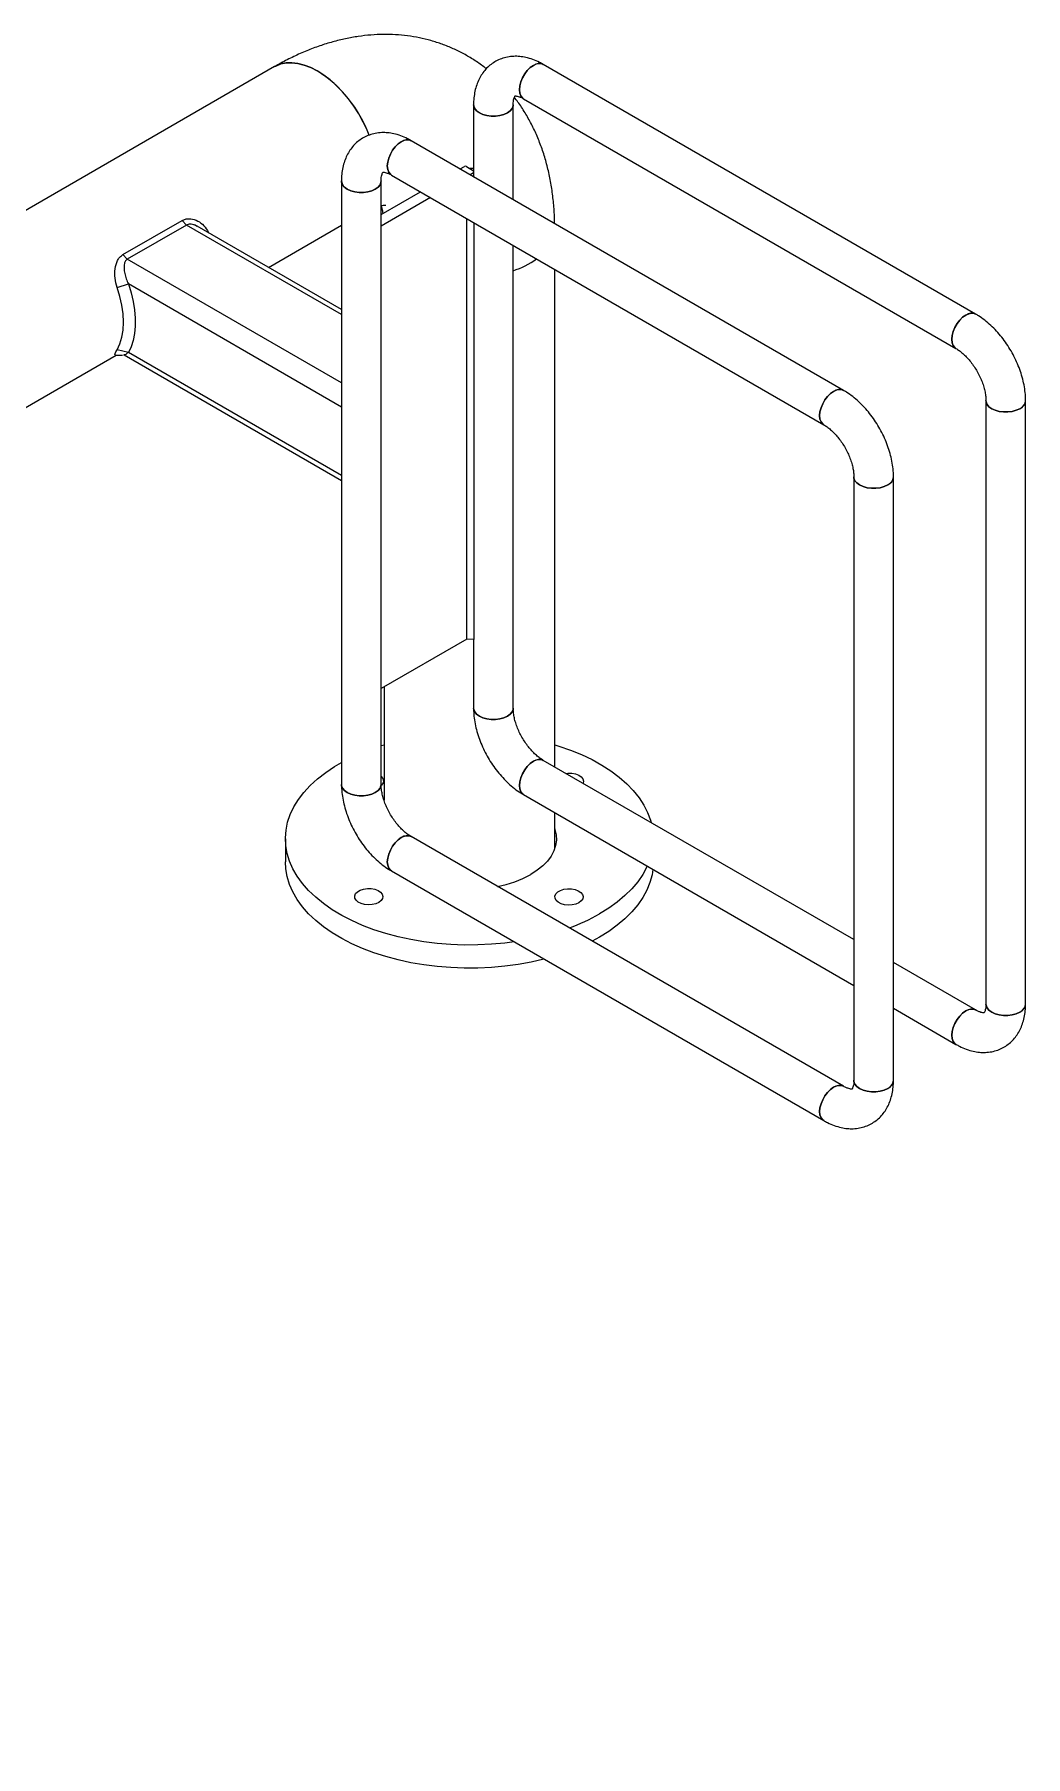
# Model space of a CAD drawing. Header units: millimetres. Extents: x 3092 to 9032, y 1195 to 5395.
# Drawn here: x 8237.6 to 8482.7, y 3010.9 to 3436.6 of the extents above; entities that cross this region are included whole.
import ezdxf

# ---------------------------------------------------------------- set-up
doc = ezdxf.new("R2010")
doc.units = ezdxf.units.MM

# ---------------------------------------------------------------- blocks, each defined once
blk = doc.blocks.new('izometria')
for p, q in [((3357.27, 611.32), (1739.41, -322.65)), ((3604.95, 523.94), (3452.21, 612.11)), ((3427.57, 597.88), (3427.57, 572.98)), ((3441.57, 564.37), (3441.57, 597.88)), ((3445.21, 599.98), (3597.95, 511.81)), ((3558.28, 497), (3405.54, 585.17)), ((3398.54, 573.04), (3551.28, 484.87)), ((3422.84, 575.18), (3424.32, 576.04)), ((3425.02, 576.04), (3427.57, 574.57)), ((3427.57, 575.4), (3426.2, 575.36)), ((3426.2, 575.36), (3427.57, 574.57)), ((3427.57, 573.83), (3426.37, 573.14)), ((3380.9, 570.94), (3380.9, 357.82)), ((3394.9, 357.82), (3394.9, 570.94)), ((3394.9, 559.06), (3408.84, 567.1)), ((3412.37, 565.06), (3394.9, 554.97)), ((3303.69, 544.93), (3324.62, 557.01)), ((3326.15, 555.38), (3305.22, 543.3)), ((3324.62, 557.01), (3326.15, 555.38)), ((3380.9, 523.78), (3326.15, 555.38)), ((3380.9, 525.53), (3329.12, 555.43)), ((3329.92, 554.92), (3329.13, 555.32)), ((3333.53, 553.48), (3333.9, 552.67)), ((3355.09, 540.43), (3380.9, 555.33)), ((3425.21, 409.17), (3425.21, 557.65)), ((3427.66, 556.24), (3427.66, 409.03)), ((3441.57, 384.76), (3441.57, 548.2)), ((3303.69, 544.93), (3305.22, 543.3)), ((3380.9, 499.61), (3305.22, 543.3)), ((3456.23, 364.01), (3456.23, 539.74)), ((3301.62, 533.35), (3305.64, 534.57)), ((3380.9, 491.12), (3305.64, 534.57)), ((3301.2, 510.6), (3301.62, 511.36)), ((3305.64, 510.4), (3301.62, 511.36)), ((3098.03, 392.04), (3301.35, 509.41)), ((3301.02, 509.4), (3303.5, 509.48)), ((3303.85, 509.49), (3304.2, 509.5)), ((3304.14, 509.5), (3380.9, 465.19)), ((3380.9, 466.95), (3305.64, 510.4)), ((3608.59, 493.38), (3608.59, 280.26)), ((3622.59, 280.26), (3622.59, 493.38)), ((3561.92, 466.44), (3561.92, 253.32)), ((3575.92, 253.32), (3575.92, 466.44)), ((3425.21, 409.17), (3394.9, 391.67)), ((3427.66, 409.03), (3425.21, 409.17)), ((3427.57, 409.04), (3427.57, 384.76)), ((3395.93, 392.26), (3395.93, 352.21)), ((3394.9, 371.53), (3395.93, 371.85)), ((3561.92, 303), (3452.21, 366.33)), ((3445.21, 354.21), (3561.92, 286.83)), ((3456.23, 335.12), (3456.23, 347.84)), ((3361.08, 338.61), (3361.08, 330.44)), ((3558.28, 251.22), (3405.54, 339.39)), ((3398.54, 327.26), (3551.28, 239.09)), ((3472.05, 303.91), (3469.45, 302.49)), ((3604.95, 278.16), (3575.92, 294.92)), ((3575.92, 278.75), (3597.95, 266.03))]:
    blk.add_line(p, q)
at = {"flags": 128}
for points in [[(3357.27, 611.32), (3357.68, 611.55), (3359.44, 612.26), (3361.35, 612.65), (3363.39, 612.72), (3365.54, 612.47), (3367.76, 611.9), (3370.04, 611.01), (3372.34, 609.83)], [(3390.7, 587.13), (3389.99, 588.84), (3388.59, 591.77), (3387, 594.62), (3385.25, 597.36), (3383.33, 599.96), (3381.3, 602.38), (3379.15, 604.61), (3376.93, 606.61), (3374.65, 608.35), (3372.34, 609.83), (3370.04, 611.01), (3367.76, 611.9), (3365.54, 612.47), (3363.39, 612.72), (3361.35, 612.65), (3359.44, 612.26), (3357.68, 611.55), (3357.27, 611.32)], [(3445.21, 599.98), (3444.84, 600.25), (3444.25, 600.99), (3443.89, 601.99), (3443.76, 603.19), (3443.89, 604.53), (3444.25, 605.95), (3444.84, 607.38), (3445.62, 608.73), (3446.56, 609.96), (3447.61, 610.98), (3448.71, 611.76), (3449.81, 612.26), (3450.86, 612.44), (3451.8, 612.3), (3452.21, 612.11)], [(3448.71, 611.76), (3447.61, 610.98), (3446.56, 609.96), (3445.62, 608.73), (3444.84, 607.38), (3444.25, 605.95), (3443.89, 604.53), (3443.76, 603.19), (3443.89, 601.99), (3444.25, 600.99), (3444.84, 600.25), (3445.21, 599.98)], [(3441.57, 597.88), (3441.52, 597.43), (3441.18, 596.55), (3440.5, 595.73), (3439.52, 595.02), (3438.29, 594.46), (3436.88, 594.07), (3435.35, 593.86), (3433.79, 593.86), (3432.26, 594.07), (3430.84, 594.46), (3429.62, 595.02), (3428.64, 595.73), (3427.96, 596.55), (3427.61, 597.43), (3427.57, 597.88)], [(3429.62, 595.02), (3430.84, 594.46), (3432.26, 594.07), (3433.79, 593.86), (3435.35, 593.86), (3436.88, 594.07), (3438.29, 594.46), (3439.52, 595.02), (3440.5, 595.73), (3441.18, 596.55), (3441.52, 597.43), (3441.57, 597.88)], [(3398.54, 573.04), (3398.17, 573.31), (3397.58, 574.05), (3397.22, 575.05), (3397.09, 576.25), (3397.22, 577.59), (3397.58, 579.01), (3398.17, 580.44), (3398.96, 581.79), (3399.89, 583.02), (3400.94, 584.04), (3402.04, 584.82), (3403.14, 585.31), (3404.19, 585.5), (3405.13, 585.36), (3405.54, 585.17)], [(3402.04, 584.82), (3400.94, 584.04), (3399.89, 583.02), (3398.96, 581.79), (3398.17, 580.44), (3397.58, 579.01), (3397.22, 577.59), (3397.09, 576.25), (3397.22, 575.05), (3397.58, 574.05), (3398.17, 573.31), (3398.54, 573.04)], [(3394.9, 570.94), (3394.86, 570.49), (3394.51, 569.6), (3393.83, 568.79), (3392.85, 568.08), (3391.62, 567.52), (3390.21, 567.12), (3388.68, 566.92), (3387.12, 566.92), (3385.59, 567.12), (3384.18, 567.52), (3382.95, 568.08), (3381.97, 568.79), (3381.29, 569.6), (3380.94, 570.49), (3380.9, 570.94)], [(3382.95, 568.08), (3384.18, 567.52), (3385.59, 567.12), (3387.12, 566.92), (3388.68, 566.92), (3390.21, 567.12), (3391.62, 567.52), (3392.85, 568.08), (3393.83, 568.79), (3394.51, 569.6), (3394.86, 570.49), (3394.9, 570.94)], [(3301.62, 511.36), (3302.59, 513.42), (3303.29, 515.74), (3303.72, 518.3), (3303.86, 521.06), (3303.72, 523.98), (3303.29, 527.03), (3302.59, 530.17), (3301.62, 533.35)], [(3305.64, 534.57), (3306.6, 531.46), (3307.33, 528.39), (3307.82, 525.38), (3308.07, 522.47), (3308.07, 519.69), (3307.82, 517.06), (3307.33, 514.62), (3306.6, 512.39), (3305.64, 510.4)], [(3597.95, 511.81), (3597.58, 512.08), (3596.99, 512.82), (3596.62, 513.82), (3596.5, 515.02), (3596.62, 516.36), (3596.99, 517.78), (3597.58, 519.2), (3598.36, 520.56), (3599.3, 521.79), (3600.34, 522.81), (3601.45, 523.59), (3602.55, 524.08), (3603.59, 524.26), (3604.53, 524.13), (3604.95, 523.94)], [(3601.45, 523.59), (3600.34, 522.81), (3599.3, 521.79), (3598.36, 520.56), (3597.58, 519.2), (3596.99, 517.78), (3596.62, 516.36), (3596.5, 515.02), (3596.62, 513.82), (3596.99, 512.82), (3597.58, 512.08), (3597.95, 511.81)], [(3551.28, 484.87), (3550.91, 485.14), (3550.32, 485.88), (3549.95, 486.88), (3549.83, 488.08), (3549.95, 489.42), (3550.32, 490.84), (3550.91, 492.26), (3551.69, 493.62), (3552.63, 494.84), (3553.68, 495.87), (3554.78, 496.65), (3555.88, 497.14), (3556.92, 497.32), (3557.86, 497.18), (3558.28, 496.99)], [(3554.78, 496.65), (3553.68, 495.87), (3552.63, 494.84), (3551.69, 493.62), (3550.91, 492.26), (3550.32, 490.84), (3549.95, 489.42), (3549.83, 488.08), (3549.95, 486.88), (3550.32, 485.88), (3550.91, 485.14), (3551.28, 484.87)], [(3608.59, 493.38), (3608.63, 492.93), (3608.98, 492.05), (3609.66, 491.23), (3610.64, 490.52), (3611.86, 489.96), (3613.28, 489.57), (3614.8, 489.36), (3616.37, 489.36), (3617.9, 489.57), (3619.31, 489.96), (3620.54, 490.52), (3621.52, 491.23), (3622.2, 492.05), (3622.54, 492.93), (3622.59, 493.38)], [(3620.54, 490.52), (3619.31, 489.96), (3617.9, 489.57), (3616.37, 489.36), (3614.8, 489.36), (3613.28, 489.57), (3611.86, 489.96), (3610.64, 490.52), (3609.66, 491.23), (3608.98, 492.05), (3608.63, 492.93), (3608.59, 493.37)], [(3561.92, 466.44), (3561.96, 465.99), (3562.31, 465.1), (3562.99, 464.29), (3563.97, 463.58), (3565.19, 463.02), (3566.61, 462.62), (3568.14, 462.42), (3569.7, 462.42), (3571.23, 462.62), (3572.64, 463.02), (3573.87, 463.58), (3574.85, 464.29), (3575.53, 465.1), (3575.88, 465.99), (3575.92, 466.44)], [(3573.87, 463.58), (3572.64, 463.02), (3571.23, 462.62), (3569.7, 462.42), (3568.14, 462.42), (3566.61, 462.62), (3565.19, 463.02), (3563.97, 463.58), (3562.99, 464.29), (3562.31, 465.1), (3561.96, 465.99), (3561.92, 466.43)], [(3427.57, 384.76), (3427.61, 384.31), (3427.96, 383.43), (3428.64, 382.61), (3429.62, 381.91), (3430.84, 381.34), (3432.26, 380.95), (3433.79, 380.75), (3435.35, 380.75), (3436.88, 380.95), (3438.29, 381.34), (3439.52, 381.91), (3440.5, 382.61), (3441.18, 383.43), (3441.52, 384.31), (3441.57, 384.78)], [(3441.57, 384.76), (3441.52, 384.31), (3441.18, 383.43), (3440.5, 382.61), (3439.52, 381.91), (3438.29, 381.34), (3436.88, 380.95), (3435.35, 380.75), (3433.79, 380.75), (3432.26, 380.95), (3430.84, 381.34), (3429.62, 381.91), (3428.64, 382.61), (3427.96, 383.43), (3427.61, 384.31), (3427.57, 384.76)], [(3456.23, 371.85), (3457.71, 371.39), (3461.82, 369.95), (3465.73, 368.34), (3469.43, 366.57), (3472.88, 364.65), (3476.09, 362.58), (3479.02, 360.38), (3481.66, 358.07), (3484, 355.65), (3486.02, 353.13), (3487.71, 350.54), (3489.07, 347.88), (3490.08, 345.16), (3490.32, 344.33)], [(3441.93, 302.22), (3438.62, 301.79), (3433.88, 301.36), (3429.09, 301.12), (3424.29, 301.1), (3419.49, 301.28), (3414.73, 301.66), (3410.04, 302.25), (3405.43, 303.03), (3400.94, 304.01), (3396.58, 305.17), (3392.38, 306.52), (3388.37, 308.05), (3384.56, 309.74), (3380.98, 311.59), (3377.65, 313.58), (3374.58, 315.72), (3371.79, 317.98), (3369.3, 320.35), (3367.12, 322.82), (3365.26, 325.38), (3363.73, 328), (3362.55, 330.69), (3361.71, 333.42), (3361.22, 336.18), (3361.09, 338.95), (3361.31, 341.72), (3361.88, 344.48), (3362.81, 347.2), (3364.08, 349.87), (3365.69, 352.48), (3367.63, 355.02), (3369.89, 357.47), (3372.46, 359.81), (3375.32, 362.04), (3378.45, 364.14), (3380.9, 365.58)], [(3445.21, 354.21), (3444.84, 354.47), (3444.25, 355.21), (3443.89, 356.21), (3443.76, 357.41), (3443.89, 358.75), (3444.25, 360.17), (3444.84, 361.6), (3445.62, 362.96), (3446.56, 364.18), (3447.61, 365.2), (3448.71, 365.98), (3449.81, 366.48), (3450.86, 366.66), (3451.8, 366.52), (3452.21, 366.33)], [(3448.71, 365.98), (3447.61, 365.2), (3446.56, 364.18), (3445.62, 362.96), (3444.84, 361.6), (3444.25, 360.17), (3443.89, 358.75), (3443.76, 357.41), (3443.89, 356.21), (3444.25, 355.21), (3444.84, 354.47), (3445.2, 354.21)], [(3394.9, 360.61), (3394.91, 360.6), (3395.49, 359.89), (3395.72, 359.12), (3395.58, 358.33), (3395.08, 357.6), (3394.94, 357.46)], [(3460.21, 361.72), (3460.92, 361.79), (3462.29, 361.76), (3463.58, 361.52), (3464.72, 361.09), (3465.62, 360.5), (3466.2, 359.79), (3466.43, 359.02), (3466.29, 358.23), (3466.28, 358.21)], [(3380.9, 357.82), (3380.94, 357.37), (3381.29, 356.49), (3381.97, 355.67), (3382.95, 354.96), (3384.18, 354.4), (3385.59, 354.01), (3387.12, 353.81), (3388.68, 353.81), (3390.21, 354.01), (3391.62, 354.4), (3392.85, 354.96), (3393.83, 355.67), (3394.51, 356.49), (3394.86, 357.37), (3394.9, 357.84)], [(3394.9, 357.82), (3394.86, 357.37), (3394.51, 356.49), (3393.83, 355.67), (3392.85, 354.96), (3391.62, 354.4), (3390.21, 354.01), (3388.68, 353.81), (3387.12, 353.81), (3385.59, 354.01), (3384.18, 354.4), (3382.95, 354.96), (3381.97, 355.67), (3381.29, 356.49), (3380.94, 357.37), (3380.9, 357.82)], [(3456.23, 342.1), (3456.28, 341.95), (3456.73, 340.05), (3456.82, 338.13), (3456.55, 336.21), (3455.93, 334.33), (3454.95, 332.49), (3453.63, 330.72), (3451.99, 329.05), (3450.05, 327.49), (3447.83, 326.06)], [(3398.54, 327.26), (3398.17, 327.53), (3397.58, 328.27), (3397.22, 329.27), (3397.09, 330.47), (3397.22, 331.81), (3397.58, 333.23), (3398.17, 334.66), (3398.96, 336.01), (3399.89, 337.24), (3400.94, 338.26), (3402.04, 339.04), (3403.14, 339.54), (3404.19, 339.72), (3405.13, 339.58), (3405.54, 339.39)], [(3402.04, 339.04), (3400.94, 338.26), (3399.89, 337.24), (3398.96, 336.01), (3398.17, 334.66), (3397.58, 333.23), (3397.22, 331.81), (3397.09, 330.47), (3397.22, 329.27), (3397.58, 328.27), (3398.17, 327.53), (3398.53, 327.27)], [(3452.45, 296.14), (3452.34, 296.12), (3447.88, 295.09), (3443.3, 294.26), (3438.62, 293.62), (3433.88, 293.19), (3429.09, 292.96), (3424.29, 292.93), (3419.49, 293.11), (3414.73, 293.5), (3410.04, 294.08), (3405.43, 294.86), (3400.94, 295.84), (3396.58, 297.01), (3392.38, 298.36), (3388.37, 299.88), (3384.56, 301.57), (3380.98, 303.42), (3377.65, 305.42), (3374.58, 307.55), (3371.79, 309.81), (3369.3, 312.18), (3367.12, 314.65), (3365.26, 317.21), (3363.73, 319.84), (3362.55, 322.53), (3361.71, 325.26), (3361.22, 328.02), (3361.08, 330.44)], [(3488.91, 328.98), (3488.76, 328.68), (3487.32, 326.03), (3485.55, 323.45), (3483.45, 320.96), (3481.03, 318.56), (3478.32, 316.27), (3475.32, 314.11), (3472.05, 312.08)], [(3490.92, 327.82), (3490.62, 325.95), (3489.86, 323.21), (3488.76, 320.51), (3487.32, 317.86), (3485.55, 315.29), (3483.45, 312.79), (3481.03, 310.4), (3478.32, 308.11), (3475.32, 305.94), (3472.05, 303.91)], [(3394.09, 316.16), (3393, 315.68), (3391.74, 315.39), (3390.38, 315.31), (3389.04, 315.45), (3387.81, 315.78), (3386.79, 316.3), (3386.04, 316.96), (3385.63, 317.71), (3385.58, 318.49), (3385.9, 319.26), (3386.57, 319.94), (3387.53, 320.5), (3388.72, 320.88), (3390.04, 321.07), (3391.4, 321.04), (3392.7, 320.8), (3393.84, 320.37), (3394.73, 319.78), (3395.32, 319.07), (3395.55, 318.3), (3395.41, 317.51), (3394.91, 316.78), (3394.09, 316.16)], [(3464.8, 316.06), (3463.71, 315.58), (3462.45, 315.29), (3461.09, 315.21), (3459.75, 315.35), (3458.52, 315.68), (3457.5, 316.2), (3456.75, 316.86), (3456.34, 317.61), (3456.29, 318.39), (3456.61, 319.16), (3457.28, 319.84), (3458.24, 320.4), (3459.43, 320.78), (3460.75, 320.97), (3462.11, 320.94), (3463.41, 320.7), (3464.55, 320.27), (3465.44, 319.68), (3466.03, 318.97), (3466.26, 318.2), (3466.12, 317.41), (3465.62, 316.68), (3464.8, 316.06)], [(3620.54, 277.41), (3619.31, 276.84), (3617.9, 276.45), (3616.37, 276.25), (3614.8, 276.25), (3613.28, 276.45), (3611.86, 276.84), (3610.64, 277.41), (3609.66, 278.11), (3608.98, 278.93), (3608.63, 279.81), (3608.59, 280.26)], [(3608.59, 280.25), (3608.63, 279.81), (3608.98, 278.93), (3609.66, 278.11), (3610.64, 277.41), (3611.86, 276.84), (3613.28, 276.45), (3614.8, 276.25), (3616.37, 276.25), (3617.9, 276.45), (3619.31, 276.84), (3620.54, 277.41), (3621.52, 278.11), (3622.2, 278.93), (3622.54, 279.81), (3622.59, 280.25)], [(3597.95, 266.03), (3597.58, 266.3), (3596.99, 267.04), (3596.62, 268.04), (3596.5, 269.24), (3596.62, 270.58), (3596.99, 272), (3597.58, 273.43), (3598.36, 274.78), (3599.3, 276.01), (3600.34, 277.03), (3601.45, 277.81), (3602.55, 278.3), (3603.59, 278.49), (3604.53, 278.35), (3604.93, 278.17)], [(3601.45, 277.81), (3600.34, 277.03), (3599.3, 276.01), (3598.36, 274.78), (3597.58, 273.43), (3596.99, 272), (3596.62, 270.58), (3596.5, 269.24), (3596.62, 268.04), (3596.99, 267.04), (3597.58, 266.3), (3598.03, 265.99)], [(3551.28, 239.09), (3550.91, 239.36), (3550.32, 240.1), (3549.95, 241.1), (3549.83, 242.3), (3549.95, 243.64), (3550.32, 245.06), (3550.91, 246.48), (3551.69, 247.84), (3552.63, 249.06), (3553.68, 250.09), (3554.78, 250.87), (3555.88, 251.36), (3556.92, 251.54), (3557.86, 251.41), (3558.26, 251.23)], [(3554.78, 250.87), (3553.68, 250.09), (3552.63, 249.06), (3551.69, 247.84), (3550.91, 246.48), (3550.32, 245.06), (3549.95, 243.64), (3549.83, 242.3), (3549.95, 241.1), (3550.32, 240.1), (3550.91, 239.36), (3551.36, 239.05)], [(3573.87, 250.46), (3572.64, 249.9), (3571.23, 249.51), (3569.7, 249.31), (3568.14, 249.31), (3566.61, 249.51), (3565.19, 249.9), (3563.97, 250.46), (3562.99, 251.17), (3562.31, 251.99), (3561.96, 252.87), (3561.92, 253.32)], [(3561.92, 253.31), (3561.96, 252.87), (3562.31, 251.99), (3562.99, 251.17), (3563.97, 250.46), (3565.19, 249.9), (3566.61, 249.51), (3568.14, 249.31), (3569.7, 249.31), (3571.23, 249.51), (3572.64, 249.9), (3573.87, 250.46), (3574.85, 251.17), (3575.53, 251.99), (3575.88, 252.87), (3575.92, 253.31)]]:
    blk.add_lwpolyline(points, dxfattribs=at)
for centre, radius, start, end in [((3347.44, 570.91), 46.2, 20.56381, 57.38107), ((3450.75, 608.99), 3.44, 64.96701, 126.38681), ((3431, 598.18), 3.44, 184.91746, 246.40195), ((3404.08, 582.05), 3.44, 64.96217, 126.39034), ((3424.67, 575.35), 0.769, 62.62219, 117.38373), ((3429.95, 572.98), 2.38, 180.05646, 195.57394), ((3384.33, 571.23), 3.44, 184.91746, 246.40195), ((3431.85, 568.53), 30.86, 288.35901, 305.61445), ((3603.49, 520.82), 3.44, 64.91994, 126.39133), ((3556.82, 493.88), 3.44, 64.91512, 126.39484), ((3619.16, 493.68), 3.44, 293.60085, 355.04395), ((3572.49, 466.73), 3.44, 293.60085, 355.04395), ((3450.75, 363.22), 3.44, 64.62495, 126.41934), ((3404.08, 336.28), 3.44, 64.62495, 126.41934), ((3428.71, 360.68), 39.55, 280.62878, 298.91422), ((3436.72, 373.87), 71.18, 290.31885, 299.75534), ((3619.16, 280.56), 3.44, 293.59806, 355.08108), ((3603.49, 275.04), 3.44, 64.91994, 126.39133), ((3556.82, 248.1), 3.44, 64.91512, 126.39484), ((3572.49, 253.62), 3.44, 293.59806, 355.08108)]:
    blk.add_arc(centre, radius, start, end)
for points, knots in [([(3432.04, 610.55), (3431.75, 610.79), (3430.38, 611.93), (3427.74, 613.71), (3424.14, 615.86), (3420.38, 617.71), (3416.5, 619.28), (3412.51, 620.56), (3408.42, 621.54), (3404.25, 622.23), (3399.99, 622.63), (3395.66, 622.73), (3391.27, 622.53), (3386.82, 622.03), (3382.32, 621.22), (3377.77, 620.11), (3373.2, 618.69), (3368.6, 616.96), (3364.01, 614.92), (3360.23, 613), (3358, 611.73), (3357.27, 611.32)], [0, 0, 0, 0, 0.014122, 0.067896, 0.121332, 0.174577, 0.227741, 0.280967, 0.334407, 0.388209, 0.442524, 0.497492, 0.553241, 0.609883, 0.667498, 0.726129, 0.785768, 0.846354, 0.907772, 0.969867, 1, 1, 1, 1]), ([(3452.21, 612.11), (3451.78, 612.35), (3450.57, 613.02), (3448.52, 613.9), (3446.17, 614.59), (3443.91, 614.95), (3441.72, 615.01), (3439.54, 614.76), (3437.41, 614.18), (3435.46, 613.3), (3433.7, 612.16), (3432.15, 610.77), (3430.82, 609.17), (3429.7, 607.38), (3428.8, 605.39), (3428.14, 603.23), (3427.71, 600.9), (3427.58, 599.09), (3427.57, 598.07), (3427.57, 597.88)], [0, 0, 0, 0, 0.0392733, 0.1104571, 0.1813725, 0.243288, 0.3032273, 0.3680112, 0.4305865, 0.4913012, 0.5508303, 0.6098249, 0.6688857, 0.7287436, 0.790053, 0.8533037, 0.9186957, 0.9850486, 1, 1, 1, 1]), ([(3441.57, 597.88), (3441.57, 598.1), (3441.58, 598.73), (3441.7, 599.59), (3441.9, 600.35), (3442.1, 600.81), (3442.24, 600.99), (3442.24, 600.99), (3442.24, 600.99)], [0, 0, 0, 0, 0.099447, 0.285746, 0.471431, 0.659138, 0.854598, 1, 1, 1, 1]), ([(3456.21, 555.92), (3456.2, 556.33), (3456.18, 558.53), (3455.93, 562.45), (3455.34, 567.62), (3454.45, 572.67), (3453.28, 577.56), (3451.81, 582.26), (3450.07, 586.76), (3448.06, 591.03), (3445.79, 595.05), (3443.76, 598.2), (3442.4, 599.92), (3441.97, 600.47)], [0, 0, 0, 0, 0.025078, 0.1326603, 0.240135, 0.3468669, 0.4524889, 0.5566685, 0.6591511, 0.7597855, 0.8585311, 0.9554469, 1, 1, 1, 1]), ([(3442.19, 600.96), (3442.19, 600.96), (3442.19, 600.96), (3442.43, 600.99), (3442.94, 600.93), (3443.7, 600.72), (3444.51, 600.38), (3445.04, 600.08), (3445.21, 599.98)], [0, 0, 0, 0, 0.15947, 0.353532, 0.534507, 0.724429, 0.910354, 1, 1, 1, 1]), ([(3405.54, 585.17), (3405.11, 585.41), (3403.9, 586.08), (3401.85, 586.95), (3399.5, 587.65), (3397.24, 588.01), (3395.05, 588.07), (3392.87, 587.82), (3390.75, 587.24), (3388.79, 586.36), (3387.03, 585.21), (3385.48, 583.83), (3384.15, 582.23), (3383.03, 580.44), (3382.13, 578.45), (3381.47, 576.29), (3381.04, 573.96), (3380.91, 572.15), (3380.9, 571.13), (3380.9, 570.94)], [0, 0, 0, 0, 0.039273, 0.110457, 0.181372, 0.243288, 0.303228, 0.368011, 0.430586, 0.491301, 0.550831, 0.609825, 0.668886, 0.728743, 0.790053, 0.853304, 0.918696, 0.985049, 1, 1, 1, 1]), ([(3394.9, 570.94), (3394.9, 571.16), (3394.91, 571.79), (3395.03, 572.65), (3395.23, 573.41), (3395.43, 573.87), (3395.57, 574.05), (3395.57, 574.05), (3395.57, 574.05)], [0, 0, 0, 0, 0.099447, 0.285746, 0.471431, 0.659138, 0.854598, 1, 1, 1, 1]), ([(3395.52, 574.02), (3395.52, 574.02), (3395.52, 574.02), (3395.77, 574.04), (3396.27, 573.99), (3397.03, 573.78), (3397.84, 573.44), (3398.37, 573.14), (3398.54, 573.04)], [0, 0, 0, 0, 0.159464, 0.353527, 0.534504, 0.724428, 0.910354, 1, 1, 1, 1]), ([(3394.88, 562.19), (3395.05, 562.22), (3395.56, 562.33), (3396.08, 562.38), (3396.48, 562.38), (3396.51, 562.38), (3396.52, 562.38)], [0, 0, 0, 0, 0.152658, 0.434155, 0.724214, 1, 1, 1, 1]), ([(3394.9, 562.12), (3394.95, 561.97), (3395.1, 561.52), (3395.33, 560.62), (3395.48, 559.76), (3395.53, 559.42)], [0, 0, 0, 0, 0.238007, 0.6984437, 1, 1, 1, 1]), ([(3324.62, 557.01), (3324.99, 557.19), (3325.73, 557.54), (3327.4, 557.71), (3329.54, 557.23), (3331.9, 555.78), (3332.98, 554.25), (3333.53, 553.48)], [0, 0, 0, 0, 0.123814, 0.250512, 0.500011, 0.749624, 1, 1, 1, 1]), ([(3329.13, 555.32), (3328.55, 555.49), (3327.73, 555.74), (3326.72, 555.64), (3326.33, 555.47), (3326.15, 555.38)], [0, 0, 0, 0, 0.553084, 0.786547, 1, 1, 1, 1]), ([(3301.62, 533.35), (3301.33, 534.43), (3300.76, 536.59), (3300.8, 539.99), (3301.5, 542.51), (3302.56, 544.14), (3303.32, 544.67), (3303.69, 544.93)], [0, 0, 0, 0, 0.249618, 0.499451, 0.748696, 0.876625, 1, 1, 1, 1]), ([(3304.19, 541.77), (3304.12, 541.2), (3303.99, 540.08), (3304.32, 538.23), (3304.84, 536.37), (3305.37, 535.17), (3305.64, 534.57)], [0, 0, 0, 0, 0.249931, 0.499737, 0.74993, 1, 1, 1, 1]), ([(3305.22, 543.3), (3304.99, 543.12), (3304.48, 542.73), (3304.29, 542.1), (3304.19, 541.77)], [0, 0, 0, 0, 0.468169, 1, 1, 1, 1]), ([(3622.59, 493.38), (3622.58, 493.87), (3622.56, 495.25), (3622.31, 497.55), (3621.79, 500.28), (3621.02, 503.01), (3620.04, 505.72), (3618.85, 508.38), (3617.47, 510.96), (3615.91, 513.43), (3614.19, 515.78), (3612.32, 517.97), (3610.31, 519.99), (3608.18, 521.8), (3606.37, 523.09), (3605.28, 523.74), (3604.95, 523.94)], [0, 0, 0, 0, 0.04321, 0.120467, 0.197584, 0.274482, 0.351071, 0.427397, 0.503584, 0.579786, 0.656143, 0.732807, 0.809954, 0.887739, 0.966255, 1, 1, 1, 1]), ([(3597.95, 511.81), (3598.15, 511.69), (3598.72, 511.35), (3599.76, 510.59), (3601.02, 509.49), (3602.3, 508.16), (3603.54, 506.65), (3604.7, 504.98), (3605.76, 503.2), (3606.67, 501.36), (3607.42, 499.5), (3607.99, 497.68), (3608.37, 495.97), (3608.56, 494.52), (3608.58, 493.72), (3608.59, 493.38)], [0, 0, 0, 0, 0.041269, 0.119693, 0.199327, 0.280343, 0.36251, 0.445513, 0.528995, 0.6126, 0.695861, 0.778405, 0.859912, 0.940117, 1, 1, 1, 1]), ([(3301.04, 509.42), (3300.93, 509.45), (3300.7, 509.51), (3301.03, 510.23), (3301.2, 510.6)], [0, 0, 0, 0, 0.482152, 1, 1, 1, 1]), ([(3305.64, 510.4), (3305.29, 510.12), (3304.69, 509.64), (3304.32, 509.5), (3304.2, 509.5), (3304.18, 509.5)], [0, 0, 0, 0, 0.537096, 0.918782, 1, 1, 1, 1]), ([(3575.92, 466.44), (3575.91, 466.93), (3575.89, 468.31), (3575.64, 470.61), (3575.12, 473.34), (3574.35, 476.07), (3573.37, 478.78), (3572.18, 481.44), (3570.8, 484.01), (3569.24, 486.49), (3567.52, 488.83), (3565.65, 491.03), (3563.64, 493.04), (3561.51, 494.86), (3559.71, 496.14), (3558.61, 496.8), (3558.28, 497)], [0, 0, 0, 0, 0.04321, 0.120467, 0.197584, 0.274482, 0.351071, 0.427397, 0.503584, 0.579786, 0.656143, 0.732807, 0.809954, 0.887738, 0.966255, 1, 1, 1, 1]), ([(3551.28, 484.87), (3551.48, 484.75), (3552.05, 484.41), (3553.09, 483.65), (3554.35, 482.55), (3555.63, 481.22), (3556.87, 479.71), (3558.03, 478.04), (3559.09, 476.26), (3560, 474.41), (3560.75, 472.56), (3561.32, 470.74), (3561.7, 469.03), (3561.89, 467.58), (3561.91, 466.78), (3561.92, 466.44)], [0, 0, 0, 0, 0.041269, 0.119693, 0.199327, 0.280343, 0.36251, 0.445513, 0.528995, 0.6126, 0.695861, 0.778405, 0.859912, 0.940117, 1, 1, 1, 1]), ([(3427.57, 384.76), (3427.58, 384.27), (3427.6, 382.9), (3427.85, 380.59), (3428.37, 377.87), (3429.13, 375.13), (3430.12, 372.42), (3431.31, 369.77), (3432.69, 367.19), (3434.25, 364.71), (3435.97, 362.37), (3437.84, 360.18), (3439.84, 358.16), (3441.97, 356.35), (3443.78, 355.06), (3444.88, 354.4), (3445.21, 354.21)], [0, 0, 0, 0, 0.04321, 0.120467, 0.197585, 0.274483, 0.351071, 0.427398, 0.503585, 0.579787, 0.656143, 0.732807, 0.809953, 0.887739, 0.966255, 1, 1, 1, 1]), ([(3452.21, 366.33), (3452.01, 366.45), (3451.43, 366.8), (3450.4, 367.55), (3449.14, 368.66), (3447.86, 369.98), (3446.62, 371.49), (3445.45, 373.16), (3444.4, 374.94), (3443.48, 376.79), (3442.73, 378.65), (3442.17, 380.46), (3441.79, 382.17), (3441.6, 383.62), (3441.58, 384.42), (3441.57, 384.76)], [0, 0, 0, 0, 0.041269, 0.119693, 0.199328, 0.280344, 0.362511, 0.445511, 0.528996, 0.6126, 0.695859, 0.778406, 0.859912, 0.940116, 1, 1, 1, 1]), ([(3380.9, 357.82), (3380.91, 357.33), (3380.93, 355.96), (3381.18, 353.65), (3381.7, 350.92), (3382.47, 348.19), (3383.45, 345.48), (3384.64, 342.82), (3386.02, 340.25), (3387.58, 337.77), (3389.3, 335.43), (3391.17, 333.23), (3393.17, 331.22), (3395.3, 329.4), (3397.11, 328.12), (3398.21, 327.46), (3398.54, 327.26)], [0, 0, 0, 0, 0.04321, 0.120467, 0.197585, 0.274483, 0.351071, 0.427398, 0.503585, 0.579787, 0.656143, 0.732807, 0.809953, 0.887739, 0.966255, 1, 1, 1, 1]), ([(3405.54, 339.39), (3405.34, 339.51), (3404.76, 339.86), (3403.73, 340.61), (3402.47, 341.71), (3401.19, 343.04), (3399.95, 344.55), (3398.78, 346.22), (3397.73, 348), (3396.81, 349.85), (3396.07, 351.7), (3395.5, 353.52), (3395.12, 355.23), (3394.93, 356.68), (3394.91, 357.48), (3394.9, 357.82)], [0, 0, 0, 0, 0.0412699, 0.1196933, 0.199328, 0.2803442, 0.3625111, 0.4455118, 0.5289963, 0.6126008, 0.6958595, 0.7784061, 0.8599124, 0.9401156, 1, 1, 1, 1]), ([(3597.95, 266.03), (3598.38, 265.8), (3599.59, 265.12), (3601.64, 264.25), (3603.99, 263.55), (3606.24, 263.2), (3608.44, 263.13), (3610.62, 263.38), (3612.74, 263.96), (3614.7, 264.84), (3616.45, 265.99), (3618, 267.37), (3619.34, 268.97), (3620.46, 270.77), (3621.35, 272.75), (3622.02, 274.91), (3622.44, 277.24), (3622.58, 279.05), (3622.59, 280.07), (3622.59, 280.26)], [0, 0, 0, 0, 0.0392726, 0.1104567, 0.1813718, 0.2432879, 0.3032269, 0.3680105, 0.4305867, 0.4913014, 0.5508301, 0.6098236, 0.6688846, 0.7287436, 0.7900524, 0.8533037, 0.9186957, 0.9850486, 1, 1, 1, 1]), ([(3608.59, 280.26), (3608.58, 280.04), (3608.57, 279.41), (3608.46, 278.55), (3608.26, 277.79), (3608.06, 277.34), (3607.92, 277.15), (3607.92, 277.15), (3607.92, 277.15)], [0, 0, 0, 0, 0.099453, 0.285746, 0.471435, 0.659142, 0.854606, 1, 1, 1, 1]), ([(3607.97, 277.18), (3607.97, 277.18), (3607.97, 277.18), (3607.72, 277.16), (3607.21, 277.21), (3606.45, 277.43), (3605.65, 277.77), (3605.12, 278.06), (3604.95, 278.16)], [0, 0, 0, 0, 0.159475, 0.35353, 0.534508, 0.724427, 0.910355, 1, 1, 1, 1]), ([(3551.28, 239.09), (3551.71, 238.85), (3552.92, 238.18), (3554.97, 237.31), (3557.32, 236.61), (3559.57, 236.25), (3561.77, 236.19), (3563.95, 236.44), (3566.07, 237.02), (3568.03, 237.9), (3569.78, 239.05), (3571.34, 240.43), (3572.67, 242.03), (3573.79, 243.82), (3574.68, 245.81), (3575.35, 247.97), (3575.78, 250.3), (3575.91, 252.11), (3575.92, 253.13), (3575.92, 253.32)], [0, 0, 0, 0, 0.039273, 0.110457, 0.181371, 0.243287, 0.303227, 0.368011, 0.430587, 0.491302, 0.55083, 0.609824, 0.668885, 0.728744, 0.790052, 0.853304, 0.918696, 0.985049, 1, 1, 1, 1]), ([(3561.3, 250.24), (3561.3, 250.24), (3561.3, 250.24), (3561.05, 250.22), (3560.54, 250.27), (3559.78, 250.48), (3558.98, 250.82), (3558.45, 251.12), (3558.28, 251.22)], [0, 0, 0, 0, 0.1594758, 0.353531, 0.5345088, 0.7244281, 0.9103567, 1, 1, 1, 1]), ([(3561.92, 253.32), (3561.92, 253.1), (3561.9, 252.47), (3561.79, 251.61), (3561.59, 250.85), (3561.39, 250.39), (3561.25, 250.21), (3561.25, 250.21), (3561.25, 250.21)], [0, 0, 0, 0, 0.099452, 0.285746, 0.471434, 0.659142, 0.8546, 1, 1, 1, 1])]:
    blk.add_open_spline(points, degree=3, knots=knots)

msp = doc.modelspace()

# ---------------------------------------------------------------- block references
at = {"xscale": 0.7, "yscale": 0.7, "zscale": 0.7}
msp.add_blockref('izometria', (5946.86, 3000.71), dxfattribs=at)

doc.saveas('drawing.dxf')
